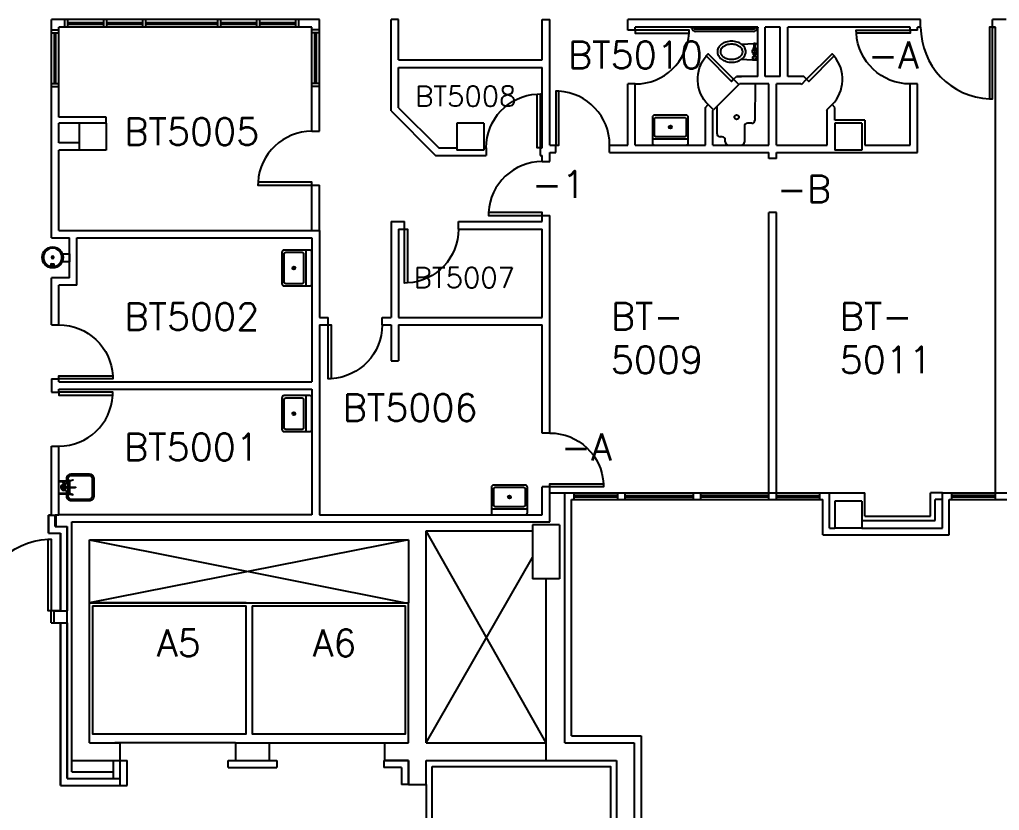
# Model space of a CAD drawing. Extents: x 2809 to 7228, y 18116 to 19837.
# Drawn here: x 5044 to 5698, y 18614 to 19142 of the extents above; entities that cross this region are included whole.
import ezdxf

# ---------------------------------------------------------------- set-up
doc = ezdxf.new("R2010")
doc.units = 0
doc.header["$MEASUREMENT"] = 0
doc.layers.get('0').update_dxf_attribs({"linetype": 'CONTINUOUS'})
for name, color, linetype in [('ARDOOR', 7, 'CONTINUOUS'), ('ARDOORNO', 4, 'CONTINUOUS'), ('ARROOMNO', 4, 'CONTINUOUS'), ('ARWALL', 7, 'CONTINUOUS'), ('ARWINDOW', 7, 'CONTINUOUS'), ('COL', 14, 'CONTINUOUS'), ('EXWALL', 8, 'CONTINUOUS'), ('EXWINDOW', 8, 'CONTINUOUS'), ('MPFIXTURE', 3, 'CONTINUOUS')]:
    doc.layers.add(name, color=color, linetype=linetype)
doc.styles.add('ROMANS', font='romans.shx', dxfattribs={"height": 18})

# ---------------------------------------------------------------- blocks, each defined once
blk = doc.blocks.new('COL2')
for p, q in [((-0.5, -0.5), (-0.5, 0.5)), ((-0.5, 0.5), (0.5, 0.5)), ((0.5, -0.5), (0.5, 0.5)), ((-0.5, -0.5), (0.5, -0.5))]:
    blk.add_line(p, q)
blk = doc.blocks.new('GRABBAR42')
for p, q in [((13.75, 3), (52.25, 3)), ((13.75, 1.5), (52.25, 1.5))]:
    blk.add_line(p, q)
for points in [[(10.75, 0), (10.75, 0.5), (13.25, 0.5), (13.25, 0)], [(52.75, 0), (52.75, 0.5), (55.25, 0.5), (55.25, 0)]]:
    blk.add_lwpolyline(points, close=True)
for centre, radius, start, end in [((13.75, 0.5), 2.5, 90, 180), ((13.75, 0.5), 1, 90, 180), ((52.25, 0.5), 2.5, 0, 90), ((52.25, 0.5), 1, 0, 90)]:
    blk.add_arc(centre, radius, start, end)
blk = doc.blocks.new('A$C187E1549')
at = {"layer": 'MPFIXTURE'}
blk.add_blockref('GRABBAR42', (-10.75, 0), dxfattribs=at)
blk = doc.blocks.new('A$C69F218C8')
blk.add_blockref('A$C187E1549', (0, 0))
blk = doc.blocks.new('A$C1C06607B')
blk.add_blockref('A$C69F218C8', (0, 0))
blk = doc.blocks.new('A$C70401272')
at = {"rotation": 180}
blk.add_blockref('A$C1C06607B', (44.5, 3), dxfattribs=at)
blk = doc.blocks.new('TOILET')
at = {"layer": 'MPFIXTURE', "linetype": 'CONTINUOUS'}
for p, q in [((4544.88, 18863.19), (4534.08, 18863.81)), ((4534.83, 18862.84), (4534.08, 18862.84)), ((4534.83, 18861.83), (4534.08, 18861.83)), ((4535.38, 18862.9), (4534.89, 18862.9)), ((4534.89, 18861.77), (4535.38, 18861.77)), ((4536.74, 18859.49), (4536.74, 18859.35)), ((4535.91, 18852.75), (4534.08, 18852.64)), ((4544.88, 18853.26), (4536.56, 18852.78))]:
    blk.add_line(p, q, dxfattribs=at)
at = {"layer": 'MPFIXTURE'}
for p, q in [((4535.39, 18860.03), (4535.39, 18859.81)), ((4535.77, 18860.09), (4535.45, 18860.09)), ((4535.45, 18859.75), (4535.77, 18859.75)), ((4535.77, 18860.09), (4535.77, 18861.6)), ((4535.77, 18859.35), (4535.77, 18859.75)), ((4535.77, 18859.75), (4535.77, 18859.75)), ((4536.74, 18860.09), (4536.74, 18861.6)), ((4537.06, 18860.09), (4536.74, 18860.09)), ((4536.74, 18859.75), (4537.06, 18859.75)), ((4536.74, 18859.34), (4536.74, 18859.75)), ((4536.74, 18859.75), (4536.74, 18859.75)), ((4537.12, 18859.81), (4537.12, 18860.03)), ((4537.62, 18862.9), (4537.13, 18862.9)), ((4537.13, 18861.77), (4537.62, 18861.77)), ((4537.68, 18861.83), (4537.68, 18862.84)), ((4535.39, 18856.34), (4535.39, 18856.13)), ((4535.69, 18856.41), (4535.45, 18856.41)), ((4535.45, 18856.07), (4535.69, 18856.07)), ((4535.69, 18856.41), (4535.69, 18856.65)), ((4536.82, 18856.65), (4536.82, 18856.41)), ((4537.05, 18856.41), (4536.82, 18856.41)), ((4536.82, 18856.07), (4537.05, 18856.07)), ((4537.12, 18856.13), (4537.12, 18856.34))]:
    blk.add_line(p, q, dxfattribs=at)
at = {"layer": 'MPFIXTURE', "linetype": 'CONTINUOUS'}
for points in [[(4537.13, 18862.9, 0.025815), (4537.05, 18862.94, 0.069134), (4536.71, 18863.07, 0.055334), (4536.25, 18863.12, 0.055334), (4535.8, 18863.07, 0.069134), (4535.45, 18862.94, 0.025815), (4535.38, 18862.9, 0.164444)], [(4535.38, 18861.77, 0.025815), (4535.45, 18861.72, 0.069134), (4535.8, 18861.59, 0.055334), (4536.25, 18861.54, 0.055334)], [(4536.25, 18861.54, 0.055334), (4536.71, 18861.59, 0.069134), (4537.05, 18861.72, 0.024315), (4537.13, 18861.77, 0.190567)]]:
    blk.add_lwpolyline(points, format="xyb", dxfattribs=at)
at = {"layer": 'MPFIXTURE', "linetype": 'CONTINUOUS', "flags": 128}
for points in [[(4551.59, 18851.21, 0.074368), (4555.34, 18851.77, 0.085026), (4558.3, 18853.27, 0.106278), (4560.41, 18855.66, 0.128465), (4561.08, 18858.23, 0.128465), (4560.41, 18860.79, 0.106278), (4558.3, 18863.19, 0.085026), (4555.34, 18864.68, 0.074368), (4551.59, 18865.24, 0.074368), (4547.84, 18864.68, 0.085026), (4544.88, 18863.19, 0.106278), (4542.77, 18860.79, 0.128465), (4542.1, 18858.23, 0.128465), (4542.77, 18855.66, 0.106278), (4544.88, 18853.27, 0.085026), (4547.84, 18851.77, 0.074368)], [(4551.59, 18853.21, 0.074368), (4554.75, 18853.69, 0.085026), (4557.11, 18854.88, 0.106278), (4558.67, 18856.64, 0.128465), (4559.08, 18858.23, 0.128465), (4558.67, 18859.81, 0.106278), (4557.11, 18861.58, 0.085026), (4554.75, 18862.77, 0.074368), (4551.59, 18863.24, 0.074368), (4548.43, 18862.77, 0.085026), (4546.06, 18861.58, 0.106278), (4544.51, 18859.81, 0.128465), (4544.1, 18858.23, 0.128465), (4544.51, 18856.64, 0.106278), (4546.06, 18854.88, 0.085026), (4548.43, 18853.69, 0.074368)]]:
    blk.add_lwpolyline(points, format="xyb", close=True, dxfattribs=at)
at = {"layer": 'MPFIXTURE'}
for points in [[(4536.82, 18856.07), (4536.82, 18855.57, -0.414214), (4536.76, 18855.51), (4535.75, 18855.51, -0.414214), (4535.69, 18855.57), (4535.69, 18856.07)], [(4536.4, 18855.51), (4536.57, 18852.73, -1.015015), (4535.91, 18852.74), (4536.07, 18855.51)]]:
    blk.add_lwpolyline(points, format="xyb", dxfattribs=at)
at = {"layer": 'MPFIXTURE', "linetype": 'CONTINUOUS'}
blk.add_lwpolyline([(4536.67, 18857.98), (4536.46, 18858.35), (4536.04, 18858.35), (4535.83, 18857.98), (4536.04, 18857.62), (4536.46, 18857.62)], close=True, dxfattribs=at)
blk.add_circle((4536.25, 18857.98), 1.45, dxfattribs=at)
for centre, start, end in [((4534.89, 18862.84), 90, 180), ((4534.89, 18861.83), 180, 270)]:
    blk.add_arc(centre, 0.0602, start, end, dxfattribs=at)
at = {"layer": 'MPFIXTURE'}
for centre, start, end in [((4535.45, 18860.03), 90, 180), ((4535.45, 18859.81), 180, 270), ((4537.06, 18860.03), 0, 90), ((4537.06, 18859.81), 270, 0), ((4537.62, 18862.84), 0, 90), ((4537.62, 18861.83), 270, 0), ((4535.45, 18856.34), 90, 180), ((4535.45, 18856.13), 180, 270), ((4537.05, 18856.34), 0, 90), ((4537.05, 18856.13), 270, 0)]:
    blk.add_arc(centre, 0.0602, start, end, dxfattribs=at)
blk = doc.blocks.new('A$C13734893')
at = {"layer": 'ARWALL'}
blk.add_blockref('TOILET', (-4534.08, -18851.21), dxfattribs=at)
blk = doc.blocks.new('A$C3C8C3C9A')
blk.add_blockref('A$C13734893', (0, 0))
blk = doc.blocks.new('A$C700E6ECD')
at = {"rotation": 180}
blk.add_blockref('A$C3C8C3C9A', (27, 14.03), dxfattribs=at)
blk = doc.blocks.new('A$C6AB16C9A')
at = {"layer": 'MPFIXTURE'}
for points in [[(0, 18.5), (0, 1.5, 0.414214), (1.5, 0), (22.5, 0, 0.414214), (24, 1.5), (24, 18.5, 0.414214), (22.5, 20), (1.5, 20, 0.414214)], [(22.5, 13.5), (22.5, 2.5, -0.414214), (21.5, 1.5), (2.5, 1.5, -0.414214), (1.5, 2.5), (1.5, 13.5, -0.414214), (2.5, 14.5), (21.5, 14.5, -0.414214)]]:
    blk.add_lwpolyline(points, format="xyb", close=True, dxfattribs=at)
blk.add_lwpolyline([(0, 16), (24, 16)], dxfattribs=at)
for radius in [1, 0.5]:
    blk.add_circle((12, 8), radius, dxfattribs=at)
blk = doc.blocks.new('A$C4B6E7E61')
blk.add_blockref('A$C6AB16C9A', (0, 0))
blk = doc.blocks.new('A$C50B80716')
at = {"rotation": 180}
blk.add_blockref('A$C4B6E7E61', (24, 20), dxfattribs=at)
blk = doc.blocks.new('A$C4F021C97')
at = {"rotation": 90}
blk.add_blockref('A$C50B80716', (20, 0), dxfattribs=at)
blk = doc.blocks.new('DRNKFTN')
at = {"layer": 'MPFIXTURE', "linetype": 'CONTINUOUS'}
for p, q in [((4988.93, 18769.67), (4994.34, 18769.67)), ((4988.93, 18765.01), (4988.93, 18769.67)), ((4994.34, 18769.67), (4994.34, 18764.81)), ((4995.46, 18757.36), (4995.63, 18759.4)), ((4995.46, 18757.36), (4995.63, 18759.4)), ((4995.46, 18757.36), (4995.63, 18759.4)), ((4995.46, 18757.36), (4995.73, 18759.17)), ((4995.59, 18757.57), (4995.46, 18757.36)), ((4995.59, 18757.57), (4995.46, 18757.36))]:
    blk.add_line(p, q, dxfattribs=at)
blk.add_circle((4991.37, 18758.44), 7, dxfattribs=at)
for centre, radius, start, end in [((4991.37, 18758.44), 6.21, 0, 180), ((4991.37, 18758.44), 6.21, 180, 0), ((4991.37, 18758.44), 0.724, 0, 180), ((4991.37, 18758.44), 0.724, 180, 0), ((4992.1, 18758.44), 0, 359.999997222109, 0), ((4996.1, 18758.33), 1.16, 236.69318, 113.38076), ((4996.1, 18758.33), 0.913, 236.69318, 113.38076), ((4996.1, 18758.33), 0.913, 236.69318, 113.38076), ((4996.11, 18758.4), 0.161, 0, 180), ((4996.11, 18758.4), 0.161, 180, 0), ((4996.27, 18758.4), 0, 359.999997222109, 0), ((4997.58, 18758.44), 0, 359.999997222109, 0)]:
    blk.add_arc(centre, radius, start, end, dxfattribs=at)
blk = doc.blocks.new('A$C5DD86A04')
at = {"layer": 'ARWALL'}
blk.add_blockref('DRNKFTN', (-4984.37, -18751.44), dxfattribs=at)
blk = doc.blocks.new('A$C07EF56D2')
at = {"layer": 'MPFIXTURE', "linetype": 'CONTINUOUS'}
for p, q in [((7.25, 28.31), (7.25, 38.8)), ((20, 38.65), (20, 37.32)), ((22, 35.32), (23.46, 35.32)), ((2.25, 26.31), (5.25, 26.31)), ((0, 0), (0.25, 24.31))]:
    blk.add_line(p, q, dxfattribs=at)
at = {"layer": 'MPFIXTURE'}
for p, q in [((25.5, 33.32), (25.46, 14.96)), ((10.89, 0.39), (27.86, 17.36))]:
    blk.add_line(p, q, dxfattribs=at)
at = {"layer": 'MPFIXTURE', "linetype": 'CONTINUOUS'}
blk.add_circle((12.42, 22.14), 1.5, dxfattribs=at)
for centre, radius, start, end in [((9.25, 38.81), 2, 90, 180), ((18.01, 38.83), 2, 354.87236, 82.34211), ((22, 37.32), 2, 180, 270), ((23.51, 33.33), 1.99, 359.85409, 91.82091), ((2.25, 24.31), 2, 90, 180), ((5.25, 28.31), 2, 270, 360)]:
    blk.add_arc(centre, radius, start, end, dxfattribs=at)
blk = doc.blocks.new('A$C2EEF6F50')
blk.add_blockref('A$C07EF56D2', (0, 0))
blk = doc.blocks.new('A$C716203C8')
blk.add_blockref('A$C2EEF6F50', (0, 0))

msp = doc.modelspace()

# ---------------------------------------------------------------- linework, layer by layer
at = {"layer": 'ARDOOR', "flags": 128}
for points in [[(5455.09, 19098.96, 0.39805), (5491.04, 19132.96), (5491.09, 19134.96), (5455.09, 19134.96), (5455.09, 19132.96), (5491.04, 19132.96)], [(5638.84, 19098.96, -0.39805), (5602.9, 19132.96), (5602.84, 19134.96), (5638.84, 19134.96), (5638.84, 19132.96), (5602.9, 19132.96)], [(5645.84, 19136.96, 0.402069), (5691.85, 19089), (5691.84, 19088.96), (5693.84, 19088.96), (5693.84, 19136.96), (5691.84, 19136.96), (5691.84, 19088.96)], [(5503.89, 19085.13, -0.390066), (5502.53, 19117.61), (5502.47, 19117.66), (5503.89, 19119.07), (5520.86, 19102.1), (5519.44, 19100.69), (5502.47, 19117.66)], [(5586.61, 19085.13, 0.390066), (5587.97, 19117.61), (5588.03, 19117.66), (5586.61, 19119.07), (5569.64, 19102.1), (5571.06, 19100.69), (5588.03, 19117.66)], [(5355.47, 19056.26, -0.39805), (5389.47, 19092.2), (5391.47, 19092.26), (5391.47, 19056.26), (5389.47, 19056.26), (5389.47, 19092.2)], [(5437.97, 19058.14, 0.39805), (5403.97, 19094.09), (5401.97, 19094.14), (5401.97, 19058.14), (5403.97, 19058.14), (5403.97, 19094.09)], [(5238.97, 19067.33, 0.39805), (5203.02, 19033.33), (5202.97, 19031.33), (5238.97, 19031.33), (5238.97, 19033.33), (5203.02, 19033.33)], [(5392.97, 19047.11, 0.39805), (5357.02, 19013.1), (5356.97, 19011.11), (5392.97, 19011.11), (5392.97, 19013.11), (5357.02, 19013.1)], [(5336.97, 19001.96, -0.39805), (5302.97, 18966.01), (5300.97, 18965.96), (5300.97, 19001.96), (5302.97, 19001.96), (5302.97, 18966.01)], [(5069.97, 18937.96, -0.39805), (5105.91, 18903.95), (5105.97, 18901.96), (5069.97, 18901.96), (5069.97, 18903.96), (5105.91, 18903.95)], [(5285.97, 18937.96, -0.39805), (5251.97, 18902.01), (5249.97, 18901.96), (5249.97, 18937.96), (5251.97, 18937.96), (5251.97, 18902.01)], [(5069.97, 18856.96, 0.39805), (5105.91, 18890.96), (5105.97, 18892.96), (5069.97, 18892.96), (5069.97, 18890.96), (5105.91, 18890.96)], [(5397.97, 18865.71, -0.39805), (5433.91, 18831.7), (5433.97, 18829.71), (5397.97, 18829.71), (5397.97, 18831.71), (5433.91, 18831.7)], [(5016.72, 18746.83, -0.402069), (5062.72, 18794.79), (5062.72, 18794.83), (5064.72, 18794.83), (5064.72, 18746.83), (5062.72, 18746.83), (5062.72, 18794.83)]]:
    msp.add_lwpolyline(points, format="xyb", dxfattribs=at)
at = {"layer": 'ARWALL'}
for p, q in [((5243.97, 19141.96), (5064.97, 19141.96)), ((5064.97, 18996.08), (5064.97, 19141.96)), ((5243.97, 19067.33), (5243.97, 19141.96)), ((5291.97, 19080.96), (5291.97, 19141.96)), ((5296.97, 19141.96), (5291.97, 19141.96)), ((5296.97, 19115.03), (5296.97, 19141.96)), ((5392.97, 19141.96), (5397.97, 19141.96)), ((5392.97, 19115.03), (5392.97, 19141.96)), ((5397.97, 19058.14), (5397.97, 19141.96)), ((5645.84, 19141.96), (5450.09, 19141.96)), ((5450.09, 19134.96), (5450.09, 19141.96)), ((5645.84, 19136.96), (5645.84, 19141.96)), ((5693.84, 19136.96), (5693.84, 19141.96)), ((5703.09, 19141.96), (5693.84, 19141.96)), ((5238.97, 19136.96), (5069.97, 19136.96)), ((5069.97, 19076.71), (5069.97, 19136.96)), ((5238.97, 19067.33), (5238.97, 19136.96)), ((5455.09, 19134.96), (5450.09, 19134.96)), ((5536.97, 19136.96), (5455.09, 19136.96)), ((5455.09, 19134.96), (5455.09, 19136.96)), ((5536.97, 19103.96), (5536.97, 19136.96)), ((5551.97, 19136.96), (5541.97, 19136.96)), ((5541.97, 19103.96), (5541.97, 19136.96)), ((5551.97, 19103.96), (5551.97, 19136.96)), ((5638.84, 19136.96), (5556.97, 19136.96)), ((5556.97, 19103.96), (5556.97, 19136.96)), ((5638.84, 19134.96), (5638.84, 19136.96)), ((5643.84, 19134.96), (5638.84, 19134.96)), ((5645.84, 19136.96), (5643.84, 19136.96)), ((5643.84, 19134.96), (5643.84, 19136.96)), ((5695.97, 19136.96), (5693.84, 19136.96)), ((5693.84, 19136.96), (5695.97, 19136.96)), ((5695.97, 18825.71), (5695.97, 19136.96)), ((5296.97, 19115.03), (5392.97, 19115.03)), ((5296.97, 19110.03), (5392.97, 19110.03)), ((5296.97, 19083.03), (5296.97, 19110.03)), ((5392.97, 19056.26), (5392.97, 19110.03)), ((5520.86, 19102.1), (5522.71, 19103.96)), ((5524.39, 19098.57), (5520.86, 19102.1)), ((5536.97, 19103.96), (5522.71, 19103.96)), ((5522.71, 19103.96), (5526.03, 19103.96)), ((5551.97, 19103.96), (5541.97, 19103.96)), ((5567.79, 19103.96), (5556.97, 19103.96)), ((5567.79, 19103.96), (5564.47, 19103.96)), ((5566.11, 19098.57), (5569.64, 19102.1)), ((5569.64, 19102.1), (5567.79, 19103.96)), ((5450.09, 19058.14), (5450.09, 19098.96)), ((5455.09, 19098.96), (5450.09, 19098.96)), ((5455.09, 19058.14), (5455.09, 19098.96)), ((5524.39, 19098.57), (5524.78, 19098.96)), ((5544.47, 19098.96), (5524.78, 19098.96)), ((5544.47, 19058.14), (5544.47, 19098.96)), ((5565.72, 19098.96), (5549.47, 19098.96)), ((5549.47, 19058.14), (5549.47, 19098.96)), ((5566.11, 19098.57), (5565.72, 19098.96)), ((5638.84, 19058.14), (5638.84, 19098.96)), ((5643.84, 19098.96), (5638.84, 19098.96)), ((5643.84, 19053.14), (5643.84, 19098.96)), ((5296.97, 19083.03), (5323.74, 19056.26)), ((5502.03, 19083.28), (5503.89, 19085.13)), ((5502.03, 19058.14), (5502.03, 19083.28)), ((5507.42, 19081.6), (5503.89, 19085.13)), ((5507.03, 19081.21), (5507.42, 19081.6)), ((5583.08, 19081.6), (5586.61, 19085.13)), ((5583.47, 19081.21), (5583.08, 19081.6)), ((5588.47, 19083.28), (5586.61, 19085.13)), ((5588.47, 19074.71), (5588.47, 19083.28)), ((5101.47, 19076.71), (5069.97, 19076.71)), ((5101.47, 19072.71), (5101.47, 19076.71)), ((5291.97, 19080.96), (5321.67, 19051.26)), ((5507.03, 19058.14), (5507.03, 19081.21)), ((5583.47, 19058.14), (5583.47, 19081.21)), ((5069.97, 19059.71), (5069.97, 19072.71)), ((5083.47, 19072.71), (5069.97, 19072.71)), ((5608.47, 19074.71), (5588.47, 19074.71)), ((5608.47, 19074.71), (5608.47, 19058.14)), ((5238.97, 19067.33), (5243.97, 19067.33)), ((5083.47, 19059.71), (5069.97, 19059.71)), ((5323.74, 19056.26), (5335.97, 19056.26)), ((5353.97, 19056.26), (5355.47, 19056.26)), ((5355.47, 19056.26), (5355.47, 19051.26)), ((5391.47, 19056.26), (5391.47, 19051.26)), ((5391.47, 19056.26), (5392.97, 19056.26)), ((5397.97, 19058.14), (5401.97, 19058.14)), ((5401.97, 19053.14), (5401.97, 19058.14)), ((5437.97, 19058.14), (5450.09, 19058.14)), ((5437.97, 19053.14), (5437.97, 19058.14)), ((5455.09, 19058.14), (5502.03, 19058.14)), ((5507.03, 19058.14), (5544.47, 19058.14)), ((5549.47, 19058.14), (5583.47, 19058.14)), ((5608.47, 19058.14), (5638.84, 19058.14)), ((5069.97, 19001.08), (5069.97, 19054.71)), ((5083.47, 19054.71), (5069.97, 19054.71)), ((5321.67, 19051.26), (5355.47, 19051.26)), ((5391.47, 19051.26), (5392.97, 19051.26)), ((5392.97, 19047.11), (5392.97, 19051.26)), ((5397.97, 19053.14), (5401.97, 19053.14)), ((5397.97, 19047.11), (5397.97, 19053.14)), ((5437.97, 19053.14), (5544.47, 19053.14)), ((5544.47, 19049.14), (5544.47, 19053.14)), ((5549.47, 19049.14), (5544.47, 19049.14)), ((5549.47, 19053.14), (5643.84, 19053.14)), ((5549.47, 19049.14), (5549.47, 19053.14)), ((5392.97, 19047.11), (5397.97, 19047.11)), ((5238.97, 19031.33), (5243.97, 19031.33)), ((5238.97, 19001.08), (5238.97, 19031.33)), ((5243.97, 19001.08), (5243.97, 19031.33)), ((5392.97, 19011.11), (5397.97, 19011.11)), ((5392.97, 19006.96), (5392.97, 19011.11)), ((5397.97, 18865.71), (5397.97, 19011.11)), ((5544.47, 18825.71), (5544.47, 19013.14)), ((5549.47, 19013.14), (5544.47, 19013.14)), ((5549.47, 18825.71), (5549.47, 19013.14)), ((5291.97, 19006.96), (5300.97, 19006.96)), ((5291.97, 19006.96), (5291.97, 18942.96)), ((5300.97, 19001.96), (5300.97, 19006.96)), ((5336.97, 19006.96), (5392.97, 19006.96)), ((5336.97, 19001.96), (5336.97, 19006.96)), ((5069.97, 19001.08), (5243.97, 19001.08)), ((5243.97, 19001.08), (5243.97, 18942.96)), ((5296.97, 19001.96), (5300.97, 19001.96)), ((5296.97, 19001.96), (5296.97, 18942.96)), ((5336.97, 19001.96), (5392.97, 19001.96)), ((5392.97, 18942.96), (5392.97, 19001.96)), ((5064.97, 18996.08), (5076.97, 18996.08)), ((5076.97, 18969.52), (5076.97, 18996.08)), ((5081.97, 18996.08), (5238.97, 18996.08)), ((5081.97, 18964.52), (5081.97, 18996.08)), ((5238.97, 18996.08), (5238.97, 18899.96)), ((5064.97, 18937.96), (5064.97, 18969.52)), ((5076.97, 18969.52), (5064.97, 18969.52)), ((5069.97, 18937.96), (5069.97, 18964.52)), ((5081.97, 18964.52), (5069.97, 18964.52)), ((5064.97, 18937.96), (5069.97, 18937.96)), ((5243.97, 18942.96), (5249.97, 18942.96)), ((5243.97, 18937.96), (5243.97, 18810.96)), ((5243.97, 18937.96), (5249.97, 18937.96)), ((5249.97, 18937.96), (5249.97, 18942.96)), ((5285.97, 18937.96), (5285.97, 18942.96)), ((5285.97, 18942.96), (5291.97, 18942.96)), ((5285.97, 18937.96), (5291.97, 18937.96)), ((5291.97, 18937.96), (5291.97, 18913.96)), ((5296.97, 18942.96), (5392.97, 18942.96)), ((5296.97, 18937.96), (5392.97, 18937.96)), ((5296.97, 18937.96), (5296.97, 18913.96)), ((5392.97, 18865.71), (5392.97, 18937.96)), ((5291.97, 18913.96), (5296.97, 18913.96)), ((5064.97, 18901.96), (5064.97, 18892.96)), ((5064.97, 18901.96), (5069.97, 18901.96)), ((5069.97, 18899.96), (5069.97, 18901.96)), ((5069.97, 18899.96), (5238.97, 18899.96)), ((5064.97, 18892.96), (5069.97, 18892.96)), ((5069.97, 18894.96), (5238.97, 18894.96)), ((5069.97, 18892.96), (5069.97, 18894.96)), ((5238.97, 18894.96), (5238.97, 18810.96)), ((5397.97, 18865.71), (5392.97, 18865.71)), ((5064.97, 18810.83), (5064.97, 18856.96)), ((5064.97, 18856.96), (5069.97, 18856.96)), ((5069.97, 18810.83), (5069.97, 18856.96)), ((5392.97, 18810.96), (5392.97, 18829.71)), ((5397.97, 18829.71), (5392.97, 18829.71)), ((5397.97, 18825.71), (5397.97, 18829.71)), ((5584.97, 18825.71), (5608.47, 18825.71)), ((5608.47, 18810.21), (5608.47, 18825.71)), ((5652.47, 18810.21), (5652.47, 18825.71)), ((5660.47, 18825.71), (5652.47, 18825.71)), ((5655.47, 18807.21), (5655.47, 18821.21)), ((5660.47, 18821.21), (5655.47, 18821.21)), ((5064.97, 18810.83), (5062.97, 18810.83)), ((5062.97, 18798.83), (5062.97, 18810.83)), ((5067.47, 18803.33), (5067.47, 18810.83)), ((5069.97, 18810.83), (5067.47, 18810.83)), ((5238.97, 18810.96), (5069.97, 18810.96)), ((5243.97, 18810.96), (5392.97, 18810.96)), ((5606.47, 18807.21), (5655.47, 18807.21)), ((5608.47, 18810.21), (5652.47, 18810.21)), ((5067.47, 18803.33), (5075.47, 18803.33)), ((5075.47, 18634.83), (5075.47, 18803.33)), ((5062.97, 18798.83), (5070.97, 18798.83)), ((5070.97, 18746.83), (5070.97, 18798.83)), ((5070.97, 18746.83), (5064.72, 18746.83)), ((5064.72, 18738.83), (5064.72, 18746.83)), ((5064.72, 18738.83), (5070.97, 18738.83)), ((5070.97, 18630.33), (5070.97, 18738.83)), ((5106.47, 18634.83), (5106.47, 18646.83)), ((5110.97, 18630.33), (5110.97, 18646.83)), ((5070.97, 18630.33), (5110.97, 18630.33)), ((5075.47, 18634.83), (5106.47, 18634.83))]:
    msp.add_line(p, q, dxfattribs=at)
at = {"layer": 'ARWINDOW'}
for p, q in [((5073.72, 19141.96), (5073.72, 19136.96)), ((5075.72, 19141.96), (5075.72, 19136.96)), ((5099.72, 19141.96), (5099.72, 19136.96)), ((5101.72, 19141.96), (5101.72, 19136.96)), ((5125.72, 19141.96), (5125.72, 19136.96)), ((5127.72, 19141.96), (5127.72, 19136.96)), ((5175.97, 19141.96), (5175.97, 19136.96)), ((5177.97, 19141.96), (5177.97, 19136.96)), ((5201.97, 19141.96), (5201.97, 19136.96)), ((5203.97, 19141.96), (5203.97, 19136.96)), ((5227.97, 19141.96), (5227.97, 19136.96)), ((5229.97, 19141.96), (5229.97, 19136.96)), ((5064.97, 19135.21), (5069.97, 19135.21)), ((5075.72, 19139.96), (5099.72, 19139.96)), ((5075.72, 19138.96), (5099.72, 19138.96)), ((5101.72, 19139.96), (5125.72, 19139.96)), ((5101.72, 19138.96), (5125.72, 19138.96)), ((5127.72, 19139.96), (5175.97, 19139.96)), ((5127.72, 19138.96), (5175.97, 19138.96)), ((5177.97, 19139.96), (5201.97, 19139.96)), ((5177.97, 19138.96), (5201.97, 19138.96)), ((5203.97, 19139.96), (5227.97, 19139.96)), ((5203.97, 19138.96), (5227.97, 19138.96)), ((5243.97, 19135.21), (5238.97, 19135.21)), ((5064.97, 19133.21), (5069.97, 19133.21)), ((5066.97, 19099.21), (5066.97, 19133.21)), ((5067.97, 19099.21), (5067.97, 19133.21)), ((5243.97, 19133.21), (5238.97, 19133.21)), ((5240.97, 19099.21), (5240.97, 19133.21)), ((5241.97, 19099.21), (5241.97, 19133.21)), ((5064.97, 19099.21), (5069.97, 19099.21)), ((5064.97, 19097.21), (5069.97, 19097.21)), ((5243.97, 19099.21), (5238.97, 19099.21)), ((5243.97, 19097.21), (5238.97, 19097.21))]:
    msp.add_line(p, q, dxfattribs=at)
at = {"layer": 'EXWALL'}
for p, q in [((5397.97, 18825.71), (5584.97, 18825.71)), ((5397.97, 18806.33), (5397.97, 18825.71)), ((5407.97, 18658.83), (5407.97, 18825.71)), ((5412.47, 18821.21), (5580.47, 18821.21)), ((5412.47, 18663.33), (5412.47, 18821.21)), ((5580.47, 18797.71), (5580.47, 18821.21)), ((5584.97, 18802.21), (5584.97, 18825.71)), ((5660.47, 18825.71), (5837.47, 18825.71)), ((5660.47, 18802.21), (5660.47, 18825.71)), ((5664.97, 18821.21), (5832.97, 18821.21)), ((5664.97, 18797.71), (5664.97, 18821.21)), ((5062.97, 18810.83), (5067.97, 18810.83)), ((5062.97, 18810.83), (5062.97, 18798.83)), ((5067.97, 18810.83), (5067.97, 18806.33)), ((5067.97, 18806.33), (5067.97, 18803.33)), ((5067.97, 18803.33), (5075.47, 18803.33)), ((5075.47, 18803.33), (5075.47, 18746.83)), ((5078.47, 18806.33), (5397.97, 18806.33)), ((5078.47, 18639.33), (5078.47, 18806.33)), ((5395.47, 18658.83), (5315.47, 18800.33)), ((5315.47, 18800.33), (5386.47, 18800.33)), ((5315.47, 18658.83), (5315.47, 18800.33)), ((5407.97, 18658.83), (5407.97, 18802.21)), ((5584.97, 18802.21), (5588.47, 18802.21)), ((5606.47, 18802.21), (5660.47, 18802.21)), ((5062.97, 18798.83), (5070.97, 18798.83)), ((5070.97, 18798.83), (5070.97, 18746.83)), ((5303.47, 18794.33), (5090.47, 18752.33)), ((5090.47, 18794.33), (5301.47, 18752.33)), ((5090.47, 18794.33), (5303.47, 18794.33)), ((5303.47, 18794.33), (5303.47, 18752.33)), ((5412.47, 18663.33), (5412.47, 18797.71)), ((5580.47, 18797.71), (5664.97, 18797.71)), ((5315.47, 18658.83), (5386.47, 18782.47)), ((5395.47, 18646.83), (5395.47, 18768.33)), ((5090.47, 18752.33), (5303.47, 18752.33)), ((5092.47, 18750.33), (5194.97, 18750.33)), ((5198.97, 18750.33), (5301.47, 18750.33)), ((5303.47, 18658.83), (5303.47, 18752.33)), ((5066.72, 18738.83), (5066.72, 18746.83)), ((5066.72, 18746.83), (5075.47, 18746.83)), ((5066.72, 18738.83), (5075.47, 18738.83)), ((5070.97, 18738.83), (5070.97, 18630.33)), ((5075.47, 18738.83), (5075.47, 18634.83)), ((5090.47, 18658.83), (5090.47, 18664.83)), ((5412.47, 18663.33), (5458.97, 18663.33)), ((5458.97, 18663.33), (5458.97, 18414.33)), ((5090.47, 18658.83), (5110.97, 18658.83)), ((5187.97, 18658.83), (5107.22, 18658.83)), ((5110.97, 18646.83), (5110.97, 18658.83)), ((5187.97, 18658.83), (5187.97, 18646.83)), ((5187.97, 18658.83), (5187.97, 18646.83)), ((5187.97, 18658.83), (5210.47, 18658.83)), ((5210.47, 18658.83), (5287.47, 18658.83)), ((5210.47, 18658.83), (5210.47, 18646.83)), ((5287.47, 18658.83), (5287.47, 18646.83)), ((5287.47, 18658.83), (5303.47, 18658.83)), ((5315.47, 18658.83), (5395.47, 18658.83)), ((5407.97, 18658.83), (5454.47, 18658.83)), ((5454.47, 18658.83), (5454.47, 18418.83)), ((5078.47, 18646.83), (5110.97, 18646.83)), ((5106.47, 18639.33), (5106.47, 18646.83)), ((5110.97, 18634.83), (5110.97, 18646.83)), ((5110.97, 18646.83), (5115.47, 18646.83)), ((5115.47, 18630.33), (5115.47, 18646.83)), ((5182.97, 18646.83), (5215.47, 18646.83)), ((5187.97, 18646.83), (5210.47, 18646.83)), ((5286.97, 18646.83), (5286.97, 18642.33)), ((5287.47, 18646.83), (5303.47, 18646.83)), ((5303.47, 18646.83), (5303.47, 18630.83)), ((5303.47, 18630.83), (5303.47, 18646.83)), ((5315.47, 18646.83), (5442.47, 18646.83)), ((5315.47, 18646.83), (5321.47, 18646.83)), ((5315.47, 18630.83), (5315.47, 18646.83)), ((5395.47, 18646.83), (5442.47, 18646.83)), ((5442.47, 18646.83), (5442.47, 18434.83)), ((5442.47, 18646.83), (5442.47, 18542.83)), ((5078.47, 18639.33), (5106.47, 18639.33)), ((5182.97, 18642.33), (5215.47, 18642.33)), ((5298.97, 18642.33), (5298.97, 18630.83)), ((5070.97, 18630.33), (5115.47, 18630.33)), ((5075.47, 18634.83), (5110.97, 18634.83)), ((5303.47, 18630.83), (5315.47, 18630.83)), ((5315.47, 18630.83), (5315.47, 18553.83))]:
    msp.add_line(p, q, dxfattribs=at)
at = {"layer": 'EXWALL', "linetype": 'CONTINUOUS'}
for p, q in [((5090.47, 18658.83), (5090.47, 18794.33)), ((5090.47, 18658.83), (5090.47, 18794.33)), ((5395.47, 18646.83), (5395.47, 18768.33)), ((5182.97, 18642.33), (5182.97, 18646.83)), ((5215.47, 18646.83), (5215.47, 18642.33)), ((5303.47, 18646.83), (5286.97, 18646.83)), ((5298.97, 18642.33), (5286.97, 18642.33)), ((5303.47, 18630.83), (5298.97, 18630.83))]:
    msp.add_line(p, q, dxfattribs=at)
at = {"layer": 'EXWALL'}
for points in [[(5194.97, 18752.33), (5092.47, 18752.33)], [(5092.47, 18750.33), (5092.47, 18664.83), (5194.97, 18664.83), (5194.97, 18750.33)], [(5198.97, 18750.33), (5198.97, 18664.83), (5301.47, 18664.83), (5301.47, 18750.33)]]:
    msp.add_lwpolyline(points, dxfattribs=at)
msp.add_lwpolyline([(5319.47, 18642.83), (5438.47, 18642.83), (5438.47, 18542.83), (5319.47, 18542.83)], close=True, dxfattribs=at)
at = {"layer": 'EXWINDOW'}
for p, q in [((5413.97, 18825.71), (5413.97, 18821.21)), ((5414.97, 18823.96), (5413.97, 18823.96)), ((5414.97, 18822.96), (5413.97, 18822.96)), ((5442.47, 18823.96), (5414.97, 18823.96)), ((5414.97, 18823.96), (5414.97, 18822.96)), ((5442.47, 18822.96), (5414.97, 18822.96)), ((5442.47, 18822.96), (5442.47, 18823.96)), ((5443.47, 18823.96), (5442.47, 18823.96)), ((5443.47, 18822.96), (5442.47, 18822.96)), ((5443.47, 18821.21), (5443.47, 18825.71)), ((5448.47, 18821.21), (5448.47, 18825.71)), ((5448.47, 18823.96), (5449.47, 18823.96)), ((5448.47, 18822.96), (5449.47, 18822.96)), ((5449.47, 18822.96), (5449.47, 18823.96)), ((5449.47, 18823.96), (5492.97, 18823.96)), ((5449.47, 18822.96), (5492.97, 18822.96)), ((5492.97, 18822.96), (5492.97, 18823.96)), ((5492.97, 18823.96), (5493.97, 18823.96)), ((5492.97, 18822.96), (5493.97, 18822.96)), ((5493.97, 18821.21), (5493.97, 18825.71)), ((5498.97, 18821.21), (5498.97, 18825.71)), ((5499.97, 18823.96), (5498.97, 18823.96)), ((5499.97, 18822.96), (5498.97, 18822.96)), ((5543.47, 18823.96), (5499.97, 18823.96)), ((5499.97, 18822.96), (5499.97, 18823.96)), ((5543.47, 18822.96), (5499.97, 18822.96)), ((5544.47, 18823.96), (5543.47, 18823.96)), ((5543.47, 18822.96), (5543.47, 18823.96)), ((5544.47, 18822.96), (5543.47, 18822.96)), ((5544.47, 18821.21), (5544.47, 18825.71)), ((5549.47, 18821.21), (5549.47, 18825.71)), ((5549.47, 18823.96), (5550.47, 18823.96)), ((5549.47, 18822.96), (5550.47, 18822.96)), ((5550.47, 18823.96), (5577.97, 18823.96)), ((5550.47, 18822.96), (5550.47, 18823.96)), ((5550.47, 18822.96), (5577.97, 18822.96)), ((5577.24, 18823.96), (5577.24, 18822.96)), ((5577.24, 18823.96), (5578.24, 18823.96)), ((5577.24, 18822.96), (5578.24, 18822.96)), ((5578.24, 18825.71), (5578.24, 18821.21)), ((5666.47, 18825.71), (5666.47, 18821.21)), ((5667.47, 18823.96), (5666.47, 18823.96)), ((5667.47, 18822.96), (5666.47, 18822.96)), ((5694.97, 18823.96), (5667.47, 18823.96)), ((5667.47, 18823.96), (5667.47, 18822.96)), ((5694.97, 18822.96), (5667.47, 18822.96)), ((5695.97, 18823.96), (5694.97, 18823.96)), ((5694.97, 18822.96), (5694.97, 18823.96)), ((5695.97, 18822.96), (5694.97, 18822.96)), ((5695.97, 18821.21), (5695.97, 18825.71))]:
    msp.add_line(p, q, dxfattribs=at)
at = {"layer": 'MPFIXTURE'}
for points in [[(5069.97, 18833.89), (5076.41, 18833.89)], [(5069.97, 18833.39), (5072.8, 18833.39)], [(5072.91, 18830.87), (5072.79, 18833.73), (5073.54, 18833.73), (5073.42, 18830.87)], [(5073.52, 18833.39), (5076.41, 18833.39)], [(5076.16, 18825.39), (5076.16, 18833.39)], [(5076.59, 18833.21), (5076.59, 18825.58)], [(5077.09, 18833.21), (5077.09, 18825.58)], [(5077.3, 18833.84), (5079.15, 18834.42), (5079.21, 18834.18), (5077.34, 18833.72)], [(5076.41, 18825.39), (5069.97, 18825.39)], [(5076.41, 18824.89), (5069.97, 18824.89)], [(5077.3, 18824.95), (5079.15, 18824.37), (5079.21, 18824.61), (5077.34, 18825.07)]]:
    msp.add_lwpolyline(points, dxfattribs=at)
for points in [[(5073.44, 18831.39), (5074.16, 18831.39, 0.414214), (5075.16, 18832.39), (5075.16, 18833.39)], [(5075.16, 18833.89), (5075.16, 18835.39, -0.414214), (5078.16, 18838.39), (5090.16, 18838.39, -0.414214), (5093.16, 18835.39), (5093.16, 18823.39, -0.414214), (5090.16, 18820.39), (5078.16, 18820.39, -0.414214), (5075.16, 18823.39), (5075.16, 18824.89)], [(5076.16, 18833.89), (5076.16, 18835.39, -0.414214), (5078.16, 18837.39), (5090.16, 18837.39, -0.414214), (5092.16, 18835.39), (5092.16, 18823.39, -0.414214), (5090.16, 18821.39), (5078.16, 18821.39, -0.414214), (5076.16, 18823.39), (5076.16, 18824.89)], [(5075.16, 18825.39), (5075.16, 18826.39, 0.414214), (5074.16, 18827.39), (5073.16, 18827.39)]]:
    msp.add_lwpolyline(points, format="xyb", dxfattribs=at)
msp.add_lwpolyline([(5081.09, 18829.14), (5077.09, 18829.14), (5077.09, 18829.64), (5081.09, 18829.64)], close=True, dxfattribs=at)
for centre, radius in [((5076.84, 18833.64), 0.5), ((5073.16, 18829.39), 1.5), ((5073.16, 18829.39), 0.5), ((5076.84, 18825.14), 0.5)]:
    msp.add_circle(centre, radius, dxfattribs=at)
msp.add_arc((5073.16, 18829.39), 2, 97.95247, 270, dxfattribs=at)

# ---------------------------------------------------------------- block references
for name, p in [('A$C70401272', (5492.47, 19133.96)), ('A$C700E6ECD', (5509.97, 19113.48)), ('A$C50B80716', (5466.56, 19058.14)), ('A$C4F021C97', (5218.97, 18866.69))]:
    msp.add_blockref(name, p)
for name, p, rotation in [('A$C716203C8', (5535.28, 19098.96), 180), ('A$C5DD86A04', (5058.73, 18990.06), 270), ('A$C50B80716', (5238.97, 18963.98), 90), ('A$C4F021C97', (5359.02, 18830.96), 270)]:
    msp.add_blockref(name, p, dxfattribs=dict(rotation=rotation))
at = {"layer": 'COL', "xscale": 18, "zscale": 18, "rotation": 180}
for p, yscale in [((5092.47, 19063.71), 18), ((5344.97, 19063.71), 18), ((5597.47, 19063.71), 18), ((5597.47, 18811.21), 18), ((5395.47, 18786.33), 36)]:
    msp.add_blockref('COL2', p, dxfattribs=dict(at, yscale=yscale))

# ---------------------------------------------------------------- texts
at = {"layer": 'ARDOORNO', "style": 'ROMANS'}
for s, p in [('-1', (5386.09, 19022.89)), ('-B', (5549.66, 19019.84)), ('-A', (5405.48, 18847.4))]:
    msp.add_text(s, height=18, dxfattribs=at).set_placement(p)
at = {"layer": 'ARROOMNO', "style": 'ROMANS'}
for s, height, p in [('BT5010', 18, (5410.1, 19109.25)), ('-A', 18, (5610.67, 19109.25)), ('BT5008', 13.5, (5307.97, 19084.03)), ('BT5005', 18, (5113.56, 19058.15)), ('BT5007', 13.5, (5306.99, 18962.76)), ('BT5002', 18, (5113.59, 18934.52)), ('BT-', 18, (5438.72, 18934.76)), ('BT-', 18, (5591.71, 18934.76)), ('5009', 18, (5438.72, 18905.62)), ('5011', 18, (5591.71, 18905.62)), ('BT5006', 18, (5259.49, 18873.72)), ('BT5001', 18, (5113.38, 18847.3)), ('A5', 18, (5135.36, 18716.46)), ('A6', 18, (5239.43, 18716.46))]:
    msp.add_text(s, height=height, dxfattribs=at).set_placement(p)

doc.saveas('drawing.dxf')
